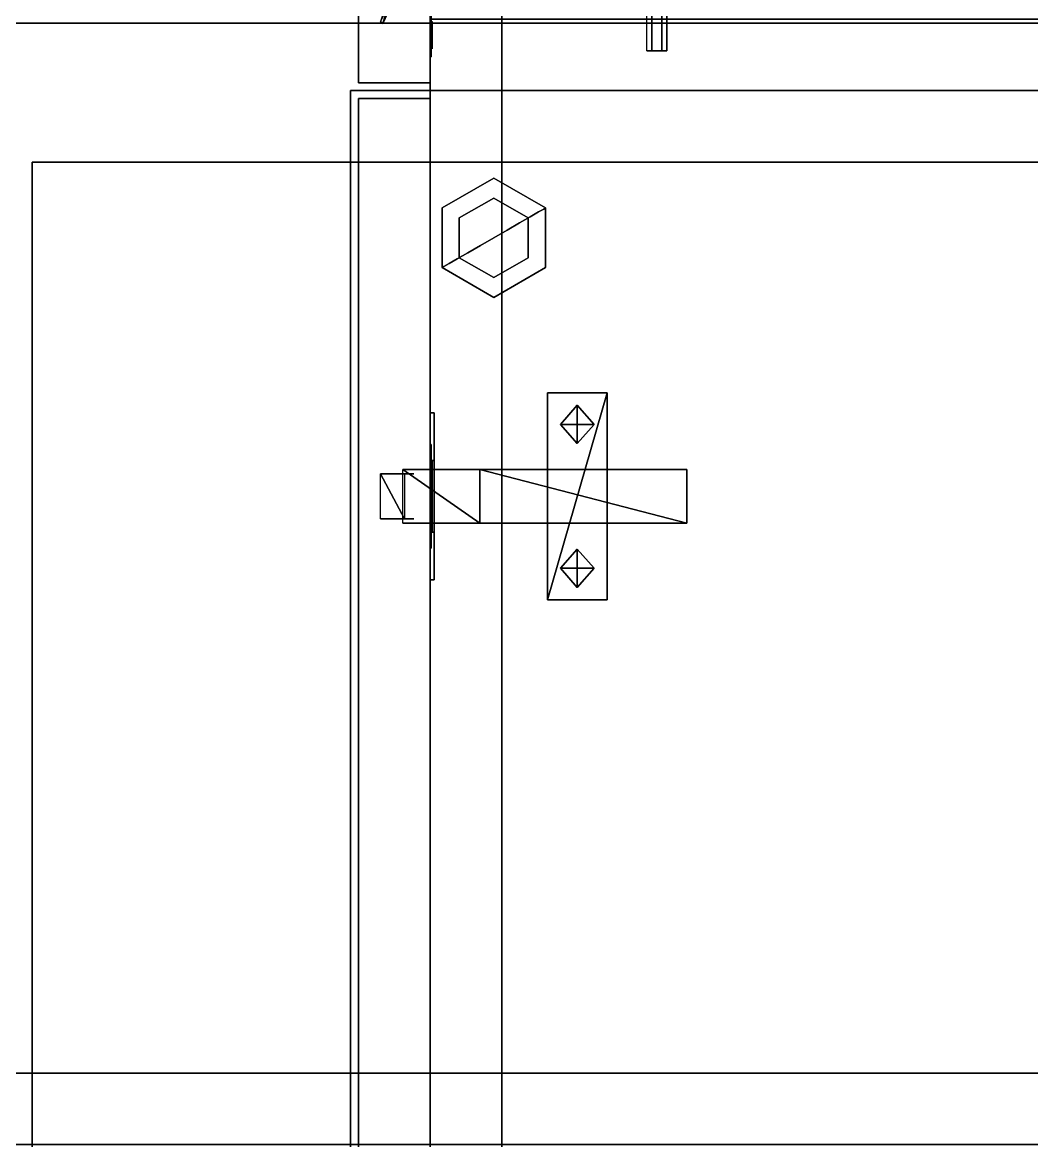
# Model space of a CAD drawing. Extents: x 0 to 4068, y -4475 to 0.
# Drawn here: x 1700.5 to 1954.2, y -2391.5 to -2110.3 of the extents above; entities that cross this region are included whole.
import ezdxf

# ---------------------------------------------------------------- set-up
doc = ezdxf.new("R2010")
doc.units = 0
for name, color, linetype in [('LAYER0', 7, 'CONTINUOUS'), ('LAYER102', 253, 'CONTINUOUS'), ('LAYER103', 28, 'CONTINUOUS'), ('LAYER104', 253, 'CONTINUOUS'), ('LAYER105', 253, 'CONTINUOUS'), ('LAYER106', 253, 'CONTINUOUS'), ('LAYER107', 253, 'CONTINUOUS'), ('LAYER109', 253, 'CONTINUOUS'), ('LAYER12', 7, 'CONTINUOUS'), ('LAYER122', 45, 'CONTINUOUS'), ('LAYER123', 45, 'CONTINUOUS'), ('LAYER124', 45, 'CONTINUOUS'), ('LAYER125', 45, 'CONTINUOUS'), ('LAYER127', 45, 'CONTINUOUS'), ('LAYER128', 253, 'CONTINUOUS'), ('LAYER130', 253, 'CONTINUOUS'), ('LAYER132', 253, 'CONTINUOUS'), ('LAYER133', 253, 'CONTINUOUS'), ('LAYER17', 7, 'CONTINUOUS'), ('LAYER24', 2, 'CONTINUOUS'), ('LAYER31', 45, 'CONTINUOUS'), ('LAYER32', 45, 'CONTINUOUS'), ('LAYER33', 45, 'CONTINUOUS'), ('LAYER34', 45, 'CONTINUOUS'), ('LAYER36', 45, 'CONTINUOUS'), ('LAYER43', 45, 'CONTINUOUS'), ('LAYER44', 45, 'CONTINUOUS'), ('LAYER45', 45, 'CONTINUOUS'), ('LAYER46', 45, 'CONTINUOUS'), ('LAYER48', 45, 'CONTINUOUS'), ('LAYER49', 45, 'CONTINUOUS'), ('LAYER5', 7, 'CONTINUOUS'), ('LAYER50', 45, 'CONTINUOUS'), ('LAYER52', 45, 'CONTINUOUS'), ('LAYER54', 45, 'CONTINUOUS'), ('LAYER55', 254, 'CONTINUOUS')]:
    doc.layers.add(name, color=color, linetype=linetype)

msp = doc.modelspace()

# ---------------------------------------------------------------- linework, layer by layer
at = {"layer": 'LAYER0', "invisible_edges": 1}
for points in [[(4068, 0), (0, -4475), (0, 0), (4068, 0)], [(0, -4475), (4068, 0), (4068, -4475), (0, -4475)]]:
    msp.add_3dface(points, dxfattribs=at)
at = {"layer": 'LAYER102'}
for points in [[(1791.077, -2110.582, 1813.652), (1796.544, -2092.318, 1813.652), (1790.5, -2110.091, 1813.652), (1791.077, -2110.582, 1813.652)], [(1791.077, -2110.582, 2267.652), (1796.544, -2092.318, 2267.652), (1790.5, -2110.091, 2267.652), (1791.077, -2110.582, 2267.652)], [(1791.077, -2110.582, 1802.348), (1790.5, -2110.091, 1802.348), (1798.925, -2093.808, 1802.348), (1791.077, -2110.582, 1802.348)], [(1791.077, -2110.582, 2256.348), (1790.5, -2110.091, 2256.348), (1798.925, -2093.808, 2256.348), (1791.077, -2110.582, 2256.348)], [(1798.925, -2093.808, 1813.652), (1796.544, -2092.318, 1813.652), (1791.077, -2110.582, 1813.652), (1798.925, -2093.808, 1813.652)], [(1798.925, -2093.808, 2267.652), (1796.544, -2092.318, 2267.652), (1791.077, -2110.582, 2267.652), (1798.925, -2093.808, 2267.652)], [(1832.5, -2203.5, 2344.01), (1832.5, -2203.5, 2346), (1847.5, -2203.5, 2346), (1832.5, -2203.5, 2344.01)], [(1832.5, -2203.5, 2344.01), (1847.5, -2203.5, 2346), (1847.5, -2203.5, 2344.01), (1832.5, -2203.5, 2344.01)], [(1832.5, -2255.5, 2346), (1832.5, -2203.5, 2346), (1832.5, -2203.5, 2344.01), (1832.5, -2255.5, 2346)], [(1832.5, -2255.5, 2346), (1832.5, -2203.5, 2344.01), (1832.5, -2255.5, 2344.01), (1832.5, -2255.5, 2346)], [(1832.5, -2255.5, 2344.01), (1832.5, -2203.5, 2344.01), (1847.5, -2203.5, 2344.01), (1832.5, -2255.5, 2344.01)], [(1832.5, -2255.5, 2344.01), (1847.5, -2203.5, 2344.01), (1847.5, -2255.5, 2344.01), (1832.5, -2255.5, 2344.01)], [(1847.5, -2203.5, 2344.01), (1847.5, -2203.5, 2346), (1847.5, -2255.5, 2346), (1847.5, -2203.5, 2344.01)], [(1847.5, -2203.5, 2344.01), (1847.5, -2255.5, 2346), (1847.5, -2255.5, 2344.01), (1847.5, -2203.5, 2344.01)], [(1840, -2206.617, 2344.01), (1840, -2216.209, 2344.01), (1835.757, -2211.413, 2344.01), (1840, -2206.617, 2344.01)], [(1840, -2206.617, 2344.01), (1840, -2206.617, 2343.016), (1835.757, -2211.413, 2344.01), (1840, -2206.617, 2344.01)], [(1835.757, -2211.413, 2344.01), (1840, -2206.617, 2343.016), (1835.757, -2211.413, 2343.016), (1835.757, -2211.413, 2344.01)], [(1840, -2206.617, 2343.016), (1844.243, -2211.413, 2343.016), (1835.757, -2211.413, 2343.016), (1840, -2206.617, 2343.016)], [(1844.243, -2211.413, 2343.016), (1840, -2206.617, 2343.016), (1844.243, -2211.413, 2344.01), (1844.243, -2211.413, 2343.016)], [(1844.243, -2211.413, 2344.01), (1840, -2206.617, 2343.016), (1840, -2206.617, 2344.01), (1844.243, -2211.413, 2344.01)], [(1840, -2206.617, 2344.01), (1844.243, -2211.413, 2344.01), (1840, -2216.209, 2344.01), (1840, -2206.617, 2344.01)], [(1835.757, -2211.413, 2343.016), (1840, -2216.209, 2343.016), (1835.757, -2211.413, 2344.01), (1835.757, -2211.413, 2343.016)], [(1835.757, -2211.413, 2344.01), (1840, -2216.209, 2343.016), (1840, -2216.209, 2344.01), (1835.757, -2211.413, 2344.01)], [(1835.757, -2211.413, 2343.016), (1844.243, -2211.413, 2343.016), (1840, -2216.209, 2343.016), (1835.757, -2211.413, 2343.016)], [(1840, -2216.209, 2343.016), (1844.243, -2211.413, 2343.016), (1840, -2216.209, 2344.01), (1840, -2216.209, 2343.016)], [(1840, -2216.209, 2344.01), (1844.243, -2211.413, 2343.016), (1844.243, -2211.413, 2344.01), (1840, -2216.209, 2344.01)], [(1791.077, -2223.848, 2347.082), (1796.544, -2223.848, 2328.818), (1790.5, -2223.848, 2346.591), (1791.077, -2223.848, 2347.082)], [(1790.5, -2235.152, 2346.591), (1790.5, -2223.848, 2346.591), (1796.544, -2235.152, 2328.818), (1790.5, -2235.152, 2346.591)], [(1796.544, -2235.152, 2328.818), (1790.5, -2223.848, 2346.591), (1796.544, -2223.848, 2328.818), (1796.544, -2235.152, 2328.818)], [(1798.925, -2223.848, 2330.308), (1796.544, -2223.848, 2328.818), (1791.077, -2223.848, 2347.082), (1798.925, -2223.848, 2330.308)], [(1815.5, -2222.717, 2338.042), (1815.5, -2222.717, 2331.079), (1796.135, -2222.717, 2335.058), (1815.5, -2222.717, 2338.042)], [(1796.135, -2222.717, 2335.058), (1815.5, -2222.717, 2331.079), (1796.135, -2222.717, 2328.094), (1796.135, -2222.717, 2335.058)], [(1796.135, -2236.283, 2328.094), (1796.135, -2222.717, 2328.094), (1815.5, -2236.283, 2331.079), (1796.135, -2236.283, 2328.094)], [(1815.5, -2236.283, 2331.079), (1796.135, -2222.717, 2328.094), (1815.5, -2222.717, 2331.079), (1815.5, -2236.283, 2331.079)], [(1867.5, -2222.717, 2346), (1867.5, -2222.717, 2331.079), (1815.5, -2222.717, 2346), (1867.5, -2222.717, 2346)], [(1815.5, -2222.717, 2346), (1867.5, -2222.717, 2331.079), (1815.5, -2222.717, 2331.079), (1815.5, -2222.717, 2346)], [(1815.5, -2236.283, 2331.079), (1815.5, -2222.717, 2331.079), (1867.5, -2236.283, 2331.079), (1815.5, -2236.283, 2331.079)], [(1867.5, -2236.283, 2331.079), (1815.5, -2222.717, 2331.079), (1867.5, -2222.717, 2331.079), (1867.5, -2236.283, 2331.079)], [(1867.5, -2236.283, 2346), (1867.5, -2236.283, 2331.079), (1867.5, -2222.717, 2346), (1867.5, -2236.283, 2346)], [(1867.5, -2222.717, 2346), (1867.5, -2236.283, 2331.079), (1867.5, -2222.717, 2331.079), (1867.5, -2222.717, 2346)], [(1791.077, -2235.152, 2347.082), (1790.5, -2235.152, 2346.591), (1798.925, -2235.152, 2330.308), (1791.077, -2235.152, 2347.082)], [(1798.925, -2235.152, 2330.308), (1790.5, -2235.152, 2346.591), (1796.544, -2235.152, 2328.818), (1798.925, -2235.152, 2330.308)], [(1796.135, -2236.283, 2335.058), (1796.135, -2236.283, 2328.094), (1815.5, -2236.283, 2338.042), (1796.135, -2236.283, 2335.058)], [(1815.5, -2236.283, 2338.042), (1796.135, -2236.283, 2328.094), (1815.5, -2236.283, 2331.079), (1815.5, -2236.283, 2338.042)], [(1815.5, -2236.283, 2346), (1815.5, -2236.283, 2331.079), (1867.5, -2236.283, 2346), (1815.5, -2236.283, 2346)], [(1867.5, -2236.283, 2346), (1815.5, -2236.283, 2331.079), (1867.5, -2236.283, 2331.079), (1867.5, -2236.283, 2346)], [(1840, -2242.791, 2344.01), (1840, -2252.383, 2344.01), (1835.757, -2247.587, 2344.01), (1840, -2242.791, 2344.01)], [(1840, -2242.791, 2344.01), (1840, -2242.791, 2343.016), (1835.757, -2247.587, 2344.01), (1840, -2242.791, 2344.01)], [(1835.757, -2247.587, 2344.01), (1840, -2242.791, 2343.016), (1835.757, -2247.587, 2343.016), (1835.757, -2247.587, 2344.01)], [(1840, -2242.791, 2343.016), (1844.243, -2247.587, 2343.016), (1835.757, -2247.587, 2343.016), (1840, -2242.791, 2343.016)], [(1844.243, -2247.587, 2343.016), (1840, -2242.791, 2343.016), (1844.243, -2247.587, 2344.01), (1844.243, -2247.587, 2343.016)], [(1844.243, -2247.587, 2344.01), (1840, -2242.791, 2343.016), (1840, -2242.791, 2344.01), (1844.243, -2247.587, 2344.01)], [(1840, -2242.791, 2344.01), (1844.243, -2247.587, 2344.01), (1840, -2252.383, 2344.01), (1840, -2242.791, 2344.01)], [(1835.757, -2247.587, 2343.016), (1840, -2252.383, 2343.016), (1835.757, -2247.587, 2344.01), (1835.757, -2247.587, 2343.016)], [(1835.757, -2247.587, 2344.01), (1840, -2252.383, 2343.016), (1840, -2252.383, 2344.01), (1835.757, -2247.587, 2344.01)], [(1835.757, -2247.587, 2343.016), (1844.243, -2247.587, 2343.016), (1840, -2252.383, 2343.016), (1835.757, -2247.587, 2343.016)], [(1840, -2252.383, 2343.016), (1844.243, -2247.587, 2343.016), (1840, -2252.383, 2344.01), (1840, -2252.383, 2343.016)], [(1840, -2252.383, 2344.01), (1844.243, -2247.587, 2343.016), (1844.243, -2247.587, 2344.01), (1840, -2252.383, 2344.01)], [(1847.5, -2255.5, 2344.01), (1847.5, -2255.5, 2346), (1832.5, -2255.5, 2346), (1847.5, -2255.5, 2344.01)], [(1847.5, -2255.5, 2344.01), (1832.5, -2255.5, 2346), (1832.5, -2255.5, 2344.01), (1847.5, -2255.5, 2344.01)]]:
    msp.add_3dface(points, dxfattribs=at)
at = {"layer": 'LAYER103'}
for points, invisible_edges in [([(1803.5, -2117, 1813.5), (1803.5, -2117, 1802.5), (1803.5, -2110, 1802.5), (1803.5, -2110.209, 1813.317)], 4), ([(1803.5, -2117, 2267.5), (1803.5, -2117, 2256.5), (1803.5, -2110, 2256.5), (1803.5, -2110.209, 2267.317)], 4), ([(1803.5, -2224.183, 2345.709), (1803.5, -2235, 2345.5), (1803.5, -2238.5, 2341.5), (1803.5, -2220.5, 2341.5)], 5), ([(1803.5, -2220.5, 2341.5), (1803.5, -2238.5, 2341.5), (1803.5, -2238.5, 2328.5), (1803.5, -2220.5, 2328.5)], 1), ([(1803.5, -2224, 2352.5), (1803.5, -2235, 2352.5), (1803.5, -2235, 2345.5), (1803.5, -2224.183, 2345.709)], 4)]:
    msp.add_3dface(points, dxfattribs=dict(at, invisible_edges=invisible_edges))
at = {"layer": 'LAYER104', "invisible_edges": 1}
for points in [[(1803, -1704, 2362), (1803, -2125.5, 1708), (1803, -1704, 1708), (1803, -1704, 2362)], [(1803, -2125.5, 1708), (1803, -1704, 2362), (1803, -2125.5, 2362), (1803, -2125.5, 1708)], [(1803, -2880.5, 1909), (1803, -2129.5, 2362), (1803, -2880.5, 2362), (1803, -2880.5, 1909)], [(1803, -2129.5, 2362), (1803, -2880.5, 1909), (1803, -2129.5, 1909), (1803, -2129.5, 2362)]]:
    msp.add_3dface(points, dxfattribs=at)
at = {"layer": 'LAYER105', "invisible_edges": 1}
for points in [[(1785, -1704, 1708), (1803, -2125.5, 1708), (1785, -2125.5, 1708), (1785, -1704, 1708)], [(1803, -2125.5, 1708), (1785, -1704, 1708), (1803, -1704, 1708), (1803, -2125.5, 1708)], [(1785, -2880.5, 2362), (1803, -2129.5, 2362), (1785, -2129.5, 2362), (1785, -2880.5, 2362)], [(1803, -2129.5, 2362), (1785, -2880.5, 2362), (1803, -2880.5, 2362), (1803, -2129.5, 2362)]]:
    msp.add_3dface(points, dxfattribs=at)
at = {"layer": 'LAYER106', "invisible_edges": 1}
for points in [[(1785, -2125.5, 2362), (1803, -2125.5, 1708), (1803, -2125.5, 2362), (1785, -2125.5, 2362)], [(1803, -2125.5, 1708), (1785, -2125.5, 2362), (1785, -2125.5, 1708), (1803, -2125.5, 1708)], [(1785, -2129.5, 1909), (1803, -2129.5, 2362), (1803, -2129.5, 1909), (1785, -2129.5, 1909)], [(1803, -2129.5, 2362), (1785, -2129.5, 1909), (1785, -2129.5, 2362), (1803, -2129.5, 2362)]]:
    msp.add_3dface(points, dxfattribs=at)
at = {"layer": 'LAYER107', "invisible_edges": 1}
for points in [[(1803, -1704, 2362), (1785, -2125.5, 2362), (1803, -2125.5, 2362), (1803, -1704, 2362)], [(1785, -2125.5, 2362), (1803, -1704, 2362), (1785, -1704, 2362), (1785, -2125.5, 2362)], [(1803, -2880.5, 1909), (1785, -2129.5, 1909), (1803, -2129.5, 1909), (1803, -2880.5, 1909)], [(1785, -2129.5, 1909), (1803, -2880.5, 1909), (1785, -2880.5, 1909), (1785, -2129.5, 1909)]]:
    msp.add_3dface(points, dxfattribs=at)
at = {"layer": 'LAYER109', "invisible_edges": 1}
for points in [[(1785, -2125.5, 2362), (1785, -1704, 1708), (1785, -2125.5, 1708), (1785, -2125.5, 2362)], [(1785, -1704, 1708), (1785, -2125.5, 2362), (1785, -1704, 2362), (1785, -1704, 1708)], [(1785, -2129.5, 1909), (1785, -2880.5, 2362), (1785, -2129.5, 2362), (1785, -2129.5, 1909)], [(1785, -2880.5, 2362), (1785, -2129.5, 1909), (1785, -2880.5, 1909), (1785, -2880.5, 2362)]]:
    msp.add_3dface(points, dxfattribs=at)
at = {"layer": 'LAYER12'}
for points, invisible_edges in [([(1567, -2886, 873), (1627.02, -2076, 873), (2153, -2886, 873), (1567, -2886, 873)], 3), ([(2153, -2886, 873), (1627.02, -2076, 873), (2068, -2076, 873), (2153, -2886, 873)], 5)]:
    msp.add_3dface(points, dxfattribs=dict(at, invisible_edges=invisible_edges))
at = {"layer": 'LAYER122', "invisible_edges": 1}
for points in [[(2153, -2145.5, 1523), (1703, -2864.5, 1523), (2153, -2864.5, 1523), (2153, -2145.5, 1523)], [(1703, -2864.5, 1523), (2153, -2145.5, 1523), (1703, -2145.5, 1523), (1703, -2864.5, 1523)], [(2153, -2145.499, 1905), (1783, -2145.499, 1505), (2153, -2145.499, 1505), (2153, -2145.499, 1905)], [(1783, -2145.499, 1505), (2153, -2145.499, 1905), (1783, -2145.499, 1905), (1783, -2145.499, 1505)], [(2153, -2864.5, 1887), (1783, -2145.5, 1887), (2153, -2145.5, 1887), (2153, -2864.5, 1887)], [(1783, -2145.5, 1887), (2153, -2864.5, 1887), (1783, -2864.5, 1887), (1783, -2145.5, 1887)]]:
    msp.add_3dface(points, dxfattribs=at)
at = {"layer": 'LAYER123', "invisible_edges": 1}
for points in [[(2153, -2127.499, 1505), (1783, -2145.499, 1505), (1783, -2127.499, 1505), (2153, -2127.499, 1505)], [(1783, -2145.499, 1505), (2153, -2127.499, 1505), (2153, -2145.499, 1505), (1783, -2145.499, 1505)], [(2153, -2145.5, 1905), (1783, -2145.5, 1887), (1783, -2145.5, 1905), (2153, -2145.5, 1905)], [(1783, -2145.5, 1887), (2153, -2145.5, 1905), (2153, -2145.5, 1887), (1783, -2145.5, 1887)]]:
    msp.add_3dface(points, dxfattribs=at)
at = {"layer": 'LAYER124', "invisible_edges": 1}
for points in [[(1783, -2127.499, 1905), (1783, -2145.499, 1505), (1783, -2145.499, 1905), (1783, -2127.499, 1905)], [(1783, -2145.499, 1505), (1783, -2127.499, 1905), (1783, -2127.499, 1505), (1783, -2145.499, 1505)], [(1703, -2145.5, 1505), (1703, -2864.5, 1523), (1703, -2145.5, 1523), (1703, -2145.5, 1505)], [(1703, -2864.5, 1523), (1703, -2145.5, 1505), (1703, -2864.5, 1505), (1703, -2864.5, 1523)], [(1783, -2864.5, 1905), (1783, -2145.5, 1887), (1783, -2864.5, 1887), (1783, -2864.5, 1905)], [(1783, -2145.5, 1887), (1783, -2864.5, 1905), (1783, -2145.5, 1905), (1783, -2145.5, 1887)]]:
    msp.add_3dface(points, dxfattribs=at)
at = {"layer": 'LAYER125', "invisible_edges": 1}
for points in [[(2153, -2145.499, 1905), (1783, -2127.499, 1905), (1783, -2145.499, 1905), (2153, -2145.499, 1905)], [(1783, -2127.499, 1905), (2153, -2145.499, 1905), (2153, -2127.499, 1905), (1783, -2127.499, 1905)], [(2153, -2145.5, 1523), (1703, -2145.5, 1505), (1703, -2145.5, 1523), (2153, -2145.5, 1523)], [(1703, -2145.5, 1505), (2153, -2145.5, 1523), (2153, -2145.5, 1505), (1703, -2145.5, 1505)]]:
    msp.add_3dface(points, dxfattribs=at)
at = {"layer": 'LAYER127', "invisible_edges": 1}
for points in [[(1783, -2127.499, 1905), (2153, -2127.499, 1505), (1783, -2127.499, 1505), (1783, -2127.499, 1905)], [(2153, -2127.499, 1505), (1783, -2127.499, 1905), (2153, -2127.499, 1905), (2153, -2127.499, 1505)], [(1703, -2145.5, 1505), (2153, -2864.5, 1505), (1703, -2864.5, 1505), (1703, -2145.5, 1505)], [(2153, -2864.5, 1505), (1703, -2145.5, 1505), (2153, -2145.5, 1505), (2153, -2864.5, 1505)], [(1783, -2864.5, 1905), (2153, -2145.5, 1905), (1783, -2145.5, 1905), (1783, -2864.5, 1905)], [(2153, -2145.5, 1905), (1783, -2864.5, 1905), (2153, -2864.5, 1905), (2153, -2145.5, 1905)]]:
    msp.add_3dface(points, dxfattribs=at)
at = {"layer": 'LAYER128', "invisible_edges": 1}
for points in [[(1821, -2882.5, 2425), (1821, -527.5, 2365), (1821, -527.5, 2425), (1821, -2882.5, 2425)], [(1821, -527.5, 2365), (1821, -2882.5, 2425), (1821, -2882.5, 2365), (1821, -527.5, 2365)]]:
    msp.add_3dface(points, dxfattribs=at)
at = {"layer": 'LAYER130', "invisible_edges": 1}
for points in [[(1803, -2882.5, 2365), (1821, -527.5, 2365), (1821, -2882.5, 2365), (1803, -2882.5, 2365)], [(1821, -527.5, 2365), (1803, -2882.5, 2365), (1803, -527.5, 2365), (1821, -527.5, 2365)]]:
    msp.add_3dface(points, dxfattribs=at)
at = {"layer": 'LAYER132', "invisible_edges": 1}
for points in [[(1803, -527.5, 2425), (1821, -2882.5, 2425), (1821, -527.5, 2425), (1803, -527.5, 2425)], [(1821, -2882.5, 2425), (1803, -527.5, 2425), (1803, -2882.5, 2425), (1821, -2882.5, 2425)]]:
    msp.add_3dface(points, dxfattribs=at)
at = {"layer": 'LAYER133', "invisible_edges": 1}
for points in [[(1803, -2882.5, 2365), (1803, -527.5, 2425), (1803, -527.5, 2365), (1803, -2882.5, 2365)], [(1803, -527.5, 2425), (1803, -2882.5, 2365), (1803, -2882.5, 2425), (1803, -527.5, 2425)]]:
    msp.add_3dface(points, dxfattribs=at)
at = {"layer": 'LAYER17'}
for points, invisible_edges in [([(1627.02, -2076, 927), (1567, -2886, 927), (2153, -2886, 927), (1627.02, -2076, 927)], 5), ([(1627.02, -2076, 927), (2153, -2886, 927), (2068, -2076, 927), (1627.02, -2076, 927)], 3)]:
    msp.add_3dface(points, dxfattribs=dict(at, invisible_edges=invisible_edges))
at = {"layer": 'LAYER24'}
for points, invisible_edges in [([(1803.25, -2106, 1795), (1803.25, -2110.975, 1795.99), (1803.25, -2110, 1802.5), (1803.25, -2106, 1799)], 2), ([(1803.25, -2110.975, 1820.01), (1803.25, -2106, 1821), (1803.25, -2106, 1817), (1803.25, -2110, 1813.5)], 8), ([(1803.25, -2106, 2249), (1803.25, -2110.975, 2249.99), (1803.25, -2110, 2256.5), (1803.25, -2106, 2253)], 2), ([(1803.25, -2110.975, 2274.01), (1803.25, -2106, 2275), (1803.25, -2106, 2271), (1803.25, -2110, 2267.5)], 8), ([(1803.25, -2110.975, 1795.99), (1803.25, -2115.192, 1798.808), (1803.25, -2113.5, 1802.5), (1803.25, -2110, 1802.5)], 10), ([(1803.25, -2115.192, 1817.192), (1803.25, -2110.975, 1820.01), (1803.25, -2110, 1813.5), (1803.25, -2113.5, 1813.5)], 10), ([(1803.25, -2110.975, 2249.99), (1803.25, -2115.192, 2252.808), (1803.25, -2113.5, 2256.5), (1803.25, -2110, 2256.5)], 10), ([(1803.25, -2115.192, 2271.192), (1803.25, -2110.975, 2274.01), (1803.25, -2110, 2267.5), (1803.25, -2113.5, 2267.5)], 10), ([(1803.25, -2115.192, 1798.808), (1803.25, -2118.01, 1803.025), (1803.25, -2117, 1802.5), (1803.25, -2113.5, 1802.5)], 10), ([(1803.25, -2118.01, 1812.975), (1803.25, -2115.192, 1817.192), (1803.25, -2113.5, 1813.5), (1803.25, -2117, 1813.5)], 10), ([(1803.25, -2115.192, 2252.808), (1803.25, -2118.01, 2257.025), (1803.25, -2117, 2256.5), (1803.25, -2113.5, 2256.5)], 10), ([(1803.25, -2118.01, 2266.975), (1803.25, -2115.192, 2271.192), (1803.25, -2113.5, 2267.5), (1803.25, -2117, 2267.5)], 10), ([(1803.25, -2118.01, 1803.025), (1803.25, -2119, 1808), (1803.25, -2117, 1808), (1803.25, -2117, 1802.5)], 10), ([(1803.25, -2119, 1808), (1803.25, -2118.01, 1812.975), (1803.25, -2117, 1813.5), (1803.25, -2117, 1808)], 10), ([(1803.25, -2118.01, 2257.025), (1803.25, -2119, 2262), (1803.25, -2117, 2262), (1803.25, -2117, 2256.5)], 10), ([(1803.25, -2119, 2262), (1803.25, -2118.01, 2266.975), (1803.25, -2117, 2267.5), (1803.25, -2117, 2262)], 10), ([(1819, -2149.5, 2294.166), (1819, -2179.5, 2294.166), (1806.01, -2172, 2294.166), (1806.01, -2157, 2294.166)], 1), ([(1819, -2179.5, 2134.83), (1819, -2149.5, 2134.83), (1806.01, -2157, 2134.83), (1806.01, -2172, 2134.83)], 1), ([(1819, -2149.5, 2294.166), (1806.01, -2157, 2294.166), (1806.01, -2157, 2319.062), (1819, -2149.5, 2319.062)], 8), ([(1806.452, -2157.256, 2322.928), (1806.01, -2157, 2319.062), (1819, -2149.5, 2319.062), (1819, -2150.011, 2322.928)], 13), ([(1819, -2149.5, 2294.166), (1819, -2179.5, 2294.166), (1806.01, -2172, 2294.166), (1806.01, -2157, 2294.166)], 1), ([(1819, -2150.011, 2106.067), (1819, -2149.5, 2109.934), (1806.01, -2157, 2109.934), (1806.452, -2157.256, 2106.067)], 13), ([(1807.75, -2158.005, 2326.531), (1806.452, -2157.256, 2322.928), (1819, -2150.011, 2322.928), (1819, -2151.51, 2326.531)], 15), ([(1819, -2151.51, 2102.465), (1819, -2150.011, 2106.067), (1806.452, -2157.256, 2106.067), (1807.75, -2158.005, 2102.465)], 15), ([(1831.99, -2157, 2294.166), (1819, -2149.5, 2294.166), (1819, -2179.5, 2294.166), (1831.99, -2172, 2294.166)], 2), ([(1831.99, -2157, 2294.166), (1819, -2149.5, 2294.166), (1819, -2149.5, 2319.062), (1831.99, -2157, 2319.062)], 2), ([(1819, -2150.011, 2322.928), (1819, -2149.5, 2319.062), (1831.99, -2157, 2319.062), (1831.548, -2157.256, 2322.928)], 9), ([(1831.548, -2157.256, 2106.067), (1831.99, -2157, 2109.934), (1819, -2149.5, 2109.934), (1819, -2150.011, 2106.067)], 12), ([(1819, -2151.51, 2326.531), (1819, -2150.011, 2322.928), (1831.548, -2157.256, 2322.928), (1830.25, -2158.005, 2326.531)], 11), ([(1830.25, -2158.005, 2102.465), (1831.548, -2157.256, 2106.067), (1819, -2150.011, 2106.067), (1819, -2151.51, 2102.465)], 14), ([(1809.814, -2159.197, 2329.625), (1807.75, -2158.005, 2326.531), (1819, -2151.51, 2326.531), (1819, -2153.893, 2329.625)], 15), ([(1819, -2153.893, 2099.371), (1819, -2151.51, 2102.465), (1807.75, -2158.005, 2102.465), (1809.814, -2159.197, 2099.371)], 15), ([(1819, -2153.893, 2329.625), (1819, -2151.51, 2326.531), (1830.25, -2158.005, 2326.531), (1828.186, -2159.197, 2329.625)], 11), ([(1828.186, -2159.197, 2099.371), (1830.25, -2158.005, 2102.465), (1819, -2151.51, 2102.465), (1819, -2153.893, 2099.371)], 14), ([(1812.505, -2160.75, 2331.999), (1809.814, -2159.197, 2329.625), (1819, -2153.893, 2329.625), (1819, -2157, 2331.999)], 15), ([(1819, -2157, 2096.997), (1819, -2153.893, 2099.371), (1809.814, -2159.197, 2099.371), (1812.505, -2160.75, 2096.997)], 15), ([(1819, -2154.5, 2134.83), (1819, -2174.5, 2134.83), (1810.34, -2169.5, 2134.83), (1810.34, -2159.5, 2134.83)], 1), ([(1819, -2154.5, 2294.166), (1810.34, -2159.5, 2294.166), (1810.34, -2159.5, 2134.83), (1819, -2154.5, 2134.83)], 2), ([(1819, -2157, 2331.999), (1819, -2153.893, 2329.625), (1828.186, -2159.197, 2329.625), (1825.495, -2160.75, 2331.999)], 11), ([(1825.495, -2160.75, 2096.997), (1828.186, -2159.197, 2099.371), (1819, -2153.893, 2099.371), (1819, -2157, 2096.997)], 14), ([(1827.66, -2159.5, 2134.83), (1819, -2154.5, 2134.83), (1819, -2174.5, 2134.83), (1827.66, -2169.5, 2134.83)], 2), ([(1827.66, -2159.5, 2294.166), (1819, -2154.5, 2294.166), (1819, -2154.5, 2134.83), (1827.66, -2159.5, 2134.83)], 8), ([(1806.452, -2157.256, 2106.067), (1806.01, -2157, 2109.934), (1806.01, -2172, 2109.934), (1806.452, -2171.744, 2106.067)], 9), ([(1806.452, -2171.744, 2322.928), (1806.01, -2172, 2319.062), (1806.01, -2157, 2319.062), (1806.452, -2157.256, 2322.928)], 12), ([(1807.75, -2158.005, 2102.465), (1806.452, -2157.256, 2106.067), (1806.452, -2171.744, 2106.067), (1807.75, -2170.995, 2102.465)], 11), ([(1807.75, -2170.995, 2326.531), (1806.452, -2171.744, 2322.928), (1806.452, -2157.256, 2322.928), (1807.75, -2158.005, 2326.531)], 14), ([(1809.814, -2159.197, 2099.371), (1807.75, -2158.005, 2102.465), (1807.75, -2170.995, 2102.465), (1809.814, -2169.803, 2099.371)], 11), ([(1809.814, -2169.803, 2329.625), (1807.75, -2170.995, 2326.531), (1807.75, -2158.005, 2326.531), (1809.814, -2159.197, 2329.625)], 14), ([(1812.505, -2168.25, 2331.999), (1809.814, -2169.803, 2329.625), (1809.814, -2159.197, 2329.625), (1812.505, -2160.75, 2331.999)], 14), ([(1812.505, -2160.75, 2096.997), (1809.814, -2159.197, 2099.371), (1809.814, -2169.803, 2099.371), (1812.505, -2168.25, 2096.997)], 11), ([(1815.638, -2162.559, 2333.491), (1812.505, -2160.75, 2331.999), (1819, -2157, 2331.999), (1819, -2160.618, 2333.491)], 15), ([(1819, -2160.618, 2095.505), (1819, -2157, 2096.997), (1812.505, -2160.75, 2096.997), (1815.638, -2162.559, 2095.505)], 15), ([(1819, -2160.618, 2333.491), (1819, -2157, 2331.999), (1825.495, -2160.75, 2331.999), (1822.362, -2162.559, 2333.491)], 11), ([(1822.362, -2162.559, 2095.505), (1825.495, -2160.75, 2096.997), (1819, -2157, 2096.997), (1819, -2160.618, 2095.505)], 14), ([(1825.495, -2160.75, 2331.999), (1828.186, -2159.197, 2329.625), (1828.186, -2169.803, 2329.625), (1825.495, -2168.25, 2331.999)], 14), ([(1825.495, -2168.25, 2096.997), (1828.186, -2169.803, 2099.371), (1828.186, -2159.197, 2099.371), (1825.495, -2160.75, 2096.997)], 11), ([(1828.186, -2159.197, 2329.625), (1830.25, -2158.005, 2326.531), (1830.25, -2170.995, 2326.531), (1828.186, -2169.803, 2329.625)], 14), ([(1828.186, -2169.803, 2099.371), (1830.25, -2170.995, 2102.465), (1830.25, -2158.005, 2102.465), (1828.186, -2159.197, 2099.371)], 11), ([(1830.25, -2158.005, 2326.531), (1831.548, -2157.256, 2322.928), (1831.548, -2171.744, 2322.928), (1830.25, -2170.995, 2326.531)], 14), ([(1830.25, -2170.995, 2102.465), (1831.548, -2171.744, 2106.067), (1831.548, -2157.256, 2106.067), (1830.25, -2158.005, 2102.465)], 11), ([(1831.548, -2157.256, 2322.928), (1831.99, -2157, 2319.062), (1831.99, -2172, 2319.062), (1831.548, -2171.744, 2322.928)], 12), ([(1831.548, -2171.744, 2106.067), (1831.99, -2172, 2109.934), (1831.99, -2157, 2109.934), (1831.548, -2157.256, 2106.067)], 9), ([(1810.34, -2159.5, 2294.166), (1810.34, -2169.5, 2294.166), (1810.34, -2169.5, 2134.83), (1810.34, -2159.5, 2134.83)], 10), ([(1815.638, -2166.441, 2333.491), (1812.505, -2168.25, 2331.999), (1812.505, -2160.75, 2331.999), (1815.638, -2162.559, 2333.491)], 14), ([(1815.638, -2162.559, 2095.505), (1812.505, -2160.75, 2096.997), (1812.505, -2168.25, 2096.997), (1815.638, -2166.441, 2095.505)], 11), ([(1819, -2164.5, 2335.134), (1815.638, -2162.559, 2333.491), (1819, -2160.618, 2333.491), (1819, -2164.5, 2335.134)], 7), ([(1819, -2164.5, 2094.996), (1819, -2160.618, 2095.505), (1815.638, -2162.559, 2095.505), (1819, -2164.5, 2094.996)], 7), ([(1819, -2164.5, 2335.134), (1819, -2160.618, 2333.491), (1822.362, -2162.559, 2333.491), (1819, -2164.5, 2335.134)], 3), ([(1819, -2164.5, 2094.996), (1822.362, -2162.559, 2095.505), (1819, -2160.618, 2095.505), (1819, -2164.5, 2094.996)], 6), ([(1822.362, -2162.559, 2333.491), (1825.495, -2160.75, 2331.999), (1825.495, -2168.25, 2331.999), (1822.362, -2166.441, 2333.491)], 14), ([(1822.362, -2166.441, 2095.505), (1825.495, -2168.25, 2096.997), (1825.495, -2160.75, 2096.997), (1822.362, -2162.559, 2095.505)], 11), ([(1827.66, -2169.5, 2294.166), (1827.66, -2159.5, 2294.166), (1827.66, -2159.5, 2134.83), (1827.66, -2169.5, 2134.83)], 2), ([(1819, -2164.5, 2335.134), (1815.638, -2166.441, 2333.491), (1815.638, -2162.559, 2333.491), (1819, -2164.5, 2335.134)], 6), ([(1819, -2164.5, 2094.996), (1815.638, -2162.559, 2095.505), (1815.638, -2166.441, 2095.505), (1819, -2164.5, 2094.996)], 3), ([(1819, -2164.5, 2335.134), (1819, -2168.382, 2333.491), (1815.638, -2166.441, 2333.491), (1819, -2164.5, 2335.134)], 3), ([(1819, -2164.5, 2094.996), (1815.638, -2166.441, 2095.505), (1819, -2168.382, 2095.505), (1819, -2164.5, 2094.996)], 6), ([(1819, -2164.5, 2335.134), (1822.362, -2162.559, 2333.491), (1822.362, -2166.441, 2333.491), (1819, -2164.5, 2335.134)], 6), ([(1819, -2164.5, 2094.996), (1822.362, -2166.441, 2095.505), (1822.362, -2162.559, 2095.505), (1819, -2164.5, 2094.996)], 3), ([(1819, -2164.5, 2335.134), (1822.362, -2166.441, 2333.491), (1819, -2168.382, 2333.491), (1819, -2164.5, 2335.134)], 7), ([(1819, -2164.5, 2094.996), (1819, -2168.382, 2095.505), (1822.362, -2166.441, 2095.505), (1819, -2164.5, 2094.996)], 7), ([(1819, -2168.382, 2333.491), (1819, -2172, 2331.999), (1812.505, -2168.25, 2331.999), (1815.638, -2166.441, 2333.491)], 11), ([(1815.638, -2166.441, 2095.505), (1812.505, -2168.25, 2096.997), (1819, -2172, 2096.997), (1819, -2168.382, 2095.505)], 14), ([(1822.362, -2166.441, 2333.491), (1825.495, -2168.25, 2331.999), (1819, -2172, 2331.999), (1819, -2168.382, 2333.491)], 15), ([(1819, -2168.382, 2095.505), (1819, -2172, 2096.997), (1825.495, -2168.25, 2096.997), (1822.362, -2166.441, 2095.505)], 15), ([(1809.814, -2169.803, 2099.371), (1807.75, -2170.995, 2102.465), (1819, -2177.49, 2102.465), (1819, -2175.107, 2099.371)], 14), ([(1819, -2175.107, 2329.625), (1819, -2177.49, 2326.531), (1807.75, -2170.995, 2326.531), (1809.814, -2169.803, 2329.625)], 11), ([(1812.505, -2168.25, 2096.997), (1809.814, -2169.803, 2099.371), (1819, -2175.107, 2099.371), (1819, -2172, 2096.997)], 14), ([(1819, -2172, 2331.999), (1819, -2175.107, 2329.625), (1809.814, -2169.803, 2329.625), (1812.505, -2168.25, 2331.999)], 11), ([(1810.34, -2169.5, 2294.166), (1819, -2174.5, 2294.166), (1819, -2174.5, 2134.83), (1810.34, -2169.5, 2134.83)], 8), ([(1825.495, -2168.25, 2331.999), (1828.186, -2169.803, 2329.625), (1819, -2175.107, 2329.625), (1819, -2172, 2331.999)], 15), ([(1819, -2172, 2096.997), (1819, -2175.107, 2099.371), (1828.186, -2169.803, 2099.371), (1825.495, -2168.25, 2096.997)], 15), ([(1828.186, -2169.803, 2329.625), (1830.25, -2170.995, 2326.531), (1819, -2177.49, 2326.531), (1819, -2175.107, 2329.625)], 15), ([(1819, -2175.107, 2099.371), (1819, -2177.49, 2102.465), (1830.25, -2170.995, 2102.465), (1828.186, -2169.803, 2099.371)], 15), ([(1806.452, -2171.744, 2106.067), (1806.01, -2172, 2109.934), (1819, -2179.5, 2109.934), (1819, -2178.989, 2106.067)], 12), ([(1819, -2178.989, 2322.928), (1819, -2179.5, 2319.062), (1806.01, -2172, 2319.062), (1806.452, -2171.744, 2322.928)], 9), ([(1807.75, -2170.995, 2102.465), (1806.452, -2171.744, 2106.067), (1819, -2178.989, 2106.067), (1819, -2177.49, 2102.465)], 14), ([(1819, -2177.49, 2326.531), (1819, -2178.989, 2322.928), (1806.452, -2171.744, 2322.928), (1807.75, -2170.995, 2326.531)], 11), ([(1819, -2177.49, 2102.465), (1819, -2178.989, 2106.067), (1831.548, -2171.744, 2106.067), (1830.25, -2170.995, 2102.465)], 15), ([(1830.25, -2170.995, 2326.531), (1831.548, -2171.744, 2322.928), (1819, -2178.989, 2322.928), (1819, -2177.49, 2326.531)], 15), ([(1819, -2178.989, 2106.067), (1819, -2179.5, 2109.934), (1831.99, -2172, 2109.934), (1831.548, -2171.744, 2106.067)], 13), ([(1831.548, -2171.744, 2322.928), (1831.99, -2172, 2319.062), (1819, -2179.5, 2319.062), (1819, -2178.989, 2322.928)], 13), ([(1804, -2208.5, 2323.5), (1804, -2250.5, 2323.5), (1804, -2238.5, 2328.5), (1804, -2220.5, 2328.5)], 10), ([(1804, -2208.5, 2323.5), (1804, -2220.5, 2328.5), (1804, -2220.5, 2341.5), (1804, -2208.5, 2341.5)], 1), ([(1803.25, -2217.49, 2346.475), (1803.25, -2216.5, 2341.5), (1803.25, -2220.5, 2341.5), (1803.25, -2224, 2345.5)], 8), ([(1803.25, -2220.308, 2350.692), (1803.25, -2217.49, 2346.475), (1803.25, -2224, 2345.5), (1803.25, -2224, 2349)], 10), ([(1803.25, -2224.525, 2353.51), (1803.25, -2220.308, 2350.692), (1803.25, -2224, 2349), (1803.25, -2224, 2352.5)], 10), ([(1803.25, -2229.5, 2354.5), (1803.25, -2224.525, 2353.51), (1803.25, -2224, 2352.5), (1803.25, -2229.5, 2352.5)], 10), ([(1803.25, -2234.475, 2353.51), (1803.25, -2229.5, 2354.5), (1803.25, -2229.5, 2352.5), (1803.25, -2235, 2352.5)], 10), ([(1803.25, -2238.692, 2350.692), (1803.25, -2234.475, 2353.51), (1803.25, -2235, 2352.5), (1803.25, -2235, 2349)], 10), ([(1803.25, -2242.5, 2341.5), (1803.25, -2241.51, 2346.475), (1803.25, -2235, 2345.5), (1803.25, -2238.5, 2341.5)], 2), ([(1803.25, -2241.51, 2346.475), (1803.25, -2238.692, 2350.692), (1803.25, -2235, 2349), (1803.25, -2235, 2345.5)], 10), ([(1804, -2250.5, 2323.5), (1804, -2238.5, 2328.5), (1804, -2238.5, 2341.5), (1804, -2250.5, 2341.5)], 1)]:
    msp.add_3dface(points, dxfattribs=dict(at, invisible_edges=invisible_edges))
for points in [[(1806.01, -2157, 2134.83), (1819, -2149.5, 2134.83), (1819, -2149.5, 2109.934), (1806.01, -2157, 2109.934)], [(1819, -2149.5, 2134.83), (1831.99, -2157, 2134.83), (1831.99, -2157, 2109.934), (1819, -2149.5, 2109.934)], [(1806.01, -2172, 2134.83), (1806.01, -2157, 2134.83), (1806.01, -2157, 2109.934), (1806.01, -2172, 2109.934)], [(1806.01, -2157, 2294.166), (1806.01, -2172, 2294.166), (1806.01, -2172, 2319.062), (1806.01, -2157, 2319.062)], [(1831.99, -2157, 2134.83), (1831.99, -2172, 2134.83), (1831.99, -2172, 2109.934), (1831.99, -2157, 2109.934)], [(1831.99, -2172, 2294.166), (1831.99, -2157, 2294.166), (1831.99, -2157, 2319.062), (1831.99, -2172, 2319.062)], [(1819, -2174.5, 2294.166), (1827.66, -2169.5, 2294.166), (1827.66, -2169.5, 2134.83), (1819, -2174.5, 2134.83)], [(1819, -2179.5, 2134.83), (1806.01, -2172, 2134.83), (1806.01, -2172, 2109.934), (1819, -2179.5, 2109.934)], [(1806.01, -2172, 2294.166), (1819, -2179.5, 2294.166), (1819, -2179.5, 2319.062), (1806.01, -2172, 2319.062)], [(1831.99, -2172, 2134.83), (1819, -2179.5, 2134.83), (1819, -2179.5, 2109.934), (1831.99, -2172, 2109.934)], [(1819, -2179.5, 2294.166), (1831.99, -2172, 2294.166), (1831.99, -2172, 2319.062), (1819, -2179.5, 2319.062)], [(1803, -2220.5, 2341.5), (1803, -2208.5, 2341.5), (1803, -2220.5, 2341.5)], [(1804, -2208.5, 2323.5), (1803, -2208.5, 2323.5), (1804, -2208.5, 2323.5)], [(1803, -2250.5, 2323.5), (1803, -2208.5, 2323.5), (1804, -2208.5, 2323.5), (1804, -2250.5, 2323.5)], [(1804, -2220.5, 2341.5), (1803, -2220.5, 2341.5), (1803, -2208.5, 2341.5), (1804, -2208.5, 2341.5)], [(1804, -2208.5, 2341.5), (1803, -2208.5, 2341.5), (1803, -2208.5, 2323.5), (1804, -2208.5, 2323.5)], [(1803, -2250.5, 2323.5), (1803, -2250.5, 2341.5), (1803, -2208.5, 2341.5), (1803, -2208.5, 2323.5)], [(1804, -2208.5, 2323.5), (1804, -2208.5, 2341.5), (1804, -2208.5, 2341.5), (1804, -2208.5, 2323.5)], [(1803, -2238.5, 2328.5), (1803, -2220.5, 2328.5), (1803, -2238.5, 2328.5)], [(1804, -2238.5, 2328.5), (1803, -2238.5, 2328.5), (1803, -2220.5, 2328.5), (1804, -2220.5, 2328.5)], [(1804, -2220.5, 2328.5), (1803, -2220.5, 2328.5), (1803, -2220.5, 2341.5), (1804, -2220.5, 2341.5)], [(1803, -2238.5, 2341.5), (1803, -2250.5, 2341.5), (1803, -2238.5, 2341.5)], [(1804, -2238.5, 2328.5), (1803, -2238.5, 2328.5), (1803, -2238.5, 2341.5), (1804, -2238.5, 2341.5)], [(1804, -2238.5, 2341.5), (1803, -2238.5, 2341.5), (1803, -2250.5, 2341.5), (1804, -2250.5, 2341.5)], [(1804, -2250.5, 2341.5), (1803, -2250.5, 2341.5), (1803, -2250.5, 2323.5), (1804, -2250.5, 2323.5)], [(1804, -2250.5, 2323.5), (1804, -2250.5, 2341.5), (1804, -2250.5, 2341.5), (1804, -2250.5, 2323.5)]]:
    msp.add_3dface(points, dxfattribs=at)
at = {"layer": 'LAYER31', "invisible_edges": 1}
for points in [[(2153, -2374.5, 154), (1617, -2110.5, 154), (2153, -2110.5, 154), (2153, -2374.5, 154)], [(1617, -2110.5, 154), (2153, -2374.5, 154), (1617, -2374.5, 154), (1617, -2110.5, 154)], [(2153, -2145.5, 2364), (1803, -2864.5, 2364), (2153, -2864.5, 2364), (2153, -2145.5, 2364)], [(1803, -2864.5, 2364), (2153, -2145.5, 2364), (1803, -2145.5, 2364), (1803, -2864.5, 2364)], [(2153, -2864.5, 1906), (1803, -2145.5, 1906), (2153, -2145.5, 1906), (2153, -2864.5, 1906)], [(1803, -2145.5, 1906), (2153, -2864.5, 1906), (1803, -2864.5, 1906), (1803, -2145.5, 1906)]]:
    msp.add_3dface(points, dxfattribs=at)
at = {"layer": 'LAYER32', "invisible_edges": 1}
for points in [[(2153, -2110.5, 172), (1617, -2110.5, 154), (1617, -2110.5, 172), (2153, -2110.5, 172)], [(1617, -2110.5, 154), (2153, -2110.5, 172), (2153, -2110.5, 154), (1617, -2110.5, 154)], [(2153, -2145.5, 2364), (1803, -2145.5, 2346), (1803, -2145.5, 2364), (2153, -2145.5, 2364)], [(1803, -2145.5, 2346), (2153, -2145.5, 2364), (2153, -2145.5, 2346), (1803, -2145.5, 2346)], [(2153, -2145.5, 1924), (1803, -2145.5, 1906), (1803, -2145.5, 1924), (2153, -2145.5, 1924)], [(1803, -2145.5, 1906), (2153, -2145.5, 1924), (2153, -2145.5, 1906), (1803, -2145.5, 1906)]]:
    msp.add_3dface(points, dxfattribs=at)
at = {"layer": 'LAYER33', "invisible_edges": 1}
for points in [[(1803, -2145.5, 2346), (1803, -2864.5, 2364), (1803, -2145.5, 2364), (1803, -2145.5, 2346)], [(1803, -2864.5, 2364), (1803, -2145.5, 2346), (1803, -2864.5, 2346), (1803, -2864.5, 2364)], [(1803, -2864.5, 1924), (1803, -2145.5, 1906), (1803, -2864.5, 1906), (1803, -2864.5, 1924)], [(1803, -2145.5, 1906), (1803, -2864.5, 1924), (1803, -2145.5, 1924), (1803, -2145.5, 1906)]]:
    msp.add_3dface(points, dxfattribs=at)
at = {"layer": 'LAYER34', "invisible_edges": 1}
for points in [[(2153, -2374.5, 154), (1617, -2374.5, 172), (1617, -2374.5, 154), (2153, -2374.5, 154)], [(1617, -2374.5, 172), (2153, -2374.5, 154), (2153, -2374.5, 172), (1617, -2374.5, 172)]]:
    msp.add_3dface(points, dxfattribs=at)
at = {"layer": 'LAYER36', "invisible_edges": 1}
for points in [[(1617, -2374.5, 172), (2153, -2110.5, 172), (1617, -2110.5, 172), (1617, -2374.5, 172)], [(2153, -2110.5, 172), (1617, -2374.5, 172), (2153, -2374.5, 172), (2153, -2110.5, 172)], [(1803, -2145.5, 2346), (2153, -2864.5, 2346), (1803, -2864.5, 2346), (1803, -2145.5, 2346)], [(2153, -2864.5, 2346), (1803, -2145.5, 2346), (2153, -2145.5, 2346), (2153, -2864.5, 2346)], [(1803, -2864.5, 1924), (2153, -2145.5, 1924), (1803, -2145.5, 1924), (1803, -2864.5, 1924)], [(2153, -2145.5, 1924), (1803, -2864.5, 1924), (2153, -2864.5, 1924), (2153, -2145.5, 1924)]]:
    msp.add_3dface(points, dxfattribs=at)
at = {"layer": 'LAYER43', "invisible_edges": 1}
for points in [[(2153, -2110.5, 873), (1617, -2110.5, 153), (2153, -2110.5, 153), (2153, -2110.5, 873)], [(1617, -2110.5, 153), (2153, -2110.5, 873), (1617, -2110.5, 873), (1617, -2110.5, 153)], [(2153, -2145.5, 2365), (1803, -2145.5, 1905), (2153, -2145.5, 1905), (2153, -2145.5, 2365)], [(1803, -2145.5, 1905), (2153, -2145.5, 2365), (1803, -2145.5, 2365), (1803, -2145.5, 1905)], [(2153, -2374.5, 153), (1617, -2374.5, 873), (2153, -2374.5, 873), (2153, -2374.5, 153)], [(1617, -2374.5, 873), (2153, -2374.5, 153), (1617, -2374.5, 153), (1617, -2374.5, 873)]]:
    msp.add_3dface(points, dxfattribs=at)
at = {"layer": 'LAYER44', "invisible_edges": 1}
for points in [[(2153, -2092.5, 153), (1617, -2110.5, 153), (1617, -2092.5, 153), (2153, -2092.5, 153)], [(1617, -2110.5, 153), (2153, -2092.5, 153), (2153, -2110.5, 153), (1617, -2110.5, 153)], [(2153, -2109.5, 1705), (1803, -2127.5, 1705), (1803, -2109.5, 1705), (2153, -2109.5, 1705)], [(1803, -2127.5, 1705), (2153, -2109.5, 1705), (2153, -2127.5, 1705), (1803, -2127.5, 1705)], [(2153, -2127.5, 1905), (1803, -2145.5, 1905), (1803, -2127.5, 1905), (2153, -2127.5, 1905)], [(1803, -2145.5, 1905), (2153, -2127.5, 1905), (2153, -2145.5, 1905), (1803, -2145.5, 1905)], [(2153, -2374.5, 153), (1617, -2392.5, 153), (1617, -2374.5, 153), (2153, -2374.5, 153)], [(1617, -2392.5, 153), (2153, -2374.5, 153), (2153, -2392.5, 153), (1617, -2392.5, 153)]]:
    msp.add_3dface(points, dxfattribs=at)
at = {"layer": 'LAYER45', "invisible_edges": 1}
for points in [[(1803, -2127.5, 1705), (1803, -2109.5, 2365), (1803, -2109.5, 1705), (1803, -2127.5, 1705)], [(1803, -2109.5, 2365), (1803, -2127.5, 1705), (1803, -2127.5, 2365), (1803, -2109.5, 2365)], [(1803, -2127.5, 2365), (1803, -2145.5, 1905), (1803, -2145.5, 2365), (1803, -2127.5, 2365)], [(1803, -2145.5, 1905), (1803, -2127.5, 2365), (1803, -2127.5, 1905), (1803, -2145.5, 1905)]]:
    msp.add_3dface(points, dxfattribs=at)
at = {"layer": 'LAYER46', "invisible_edges": 1}
for points in [[(2153, -2110.5, 873), (1617, -2092.5, 873), (1617, -2110.5, 873), (2153, -2110.5, 873)], [(1617, -2092.5, 873), (2153, -2110.5, 873), (2153, -2092.5, 873), (1617, -2092.5, 873)], [(2153, -2127.5, 2365), (1803, -2109.5, 2365), (1803, -2127.5, 2365), (2153, -2127.5, 2365)], [(1803, -2109.5, 2365), (2153, -2127.5, 2365), (2153, -2109.5, 2365), (1803, -2109.5, 2365)], [(2153, -2145.5, 2365), (1803, -2127.5, 2365), (1803, -2145.5, 2365), (2153, -2145.5, 2365)], [(1803, -2127.5, 2365), (2153, -2145.5, 2365), (2153, -2127.5, 2365), (1803, -2127.5, 2365)], [(2153, -2392.5, 873), (1617, -2374.5, 873), (1617, -2392.5, 873), (2153, -2392.5, 873)], [(1617, -2374.5, 873), (2153, -2392.5, 873), (2153, -2374.5, 873), (1617, -2374.5, 873)]]:
    msp.add_3dface(points, dxfattribs=at)
at = {"layer": 'LAYER48', "invisible_edges": 1}
for points in [[(1803, -2127.5, 1705), (2153, -2127.5, 2365), (1803, -2127.5, 2365), (1803, -2127.5, 1705)], [(2153, -2127.5, 2365), (1803, -2127.5, 1705), (2153, -2127.5, 1705), (2153, -2127.5, 2365)], [(1803, -2127.5, 2365), (2153, -2127.5, 1905), (1803, -2127.5, 1905), (1803, -2127.5, 2365)], [(2153, -2127.5, 1905), (1803, -2127.5, 2365), (2153, -2127.5, 2365), (2153, -2127.5, 1905)]]:
    msp.add_3dface(points, dxfattribs=at)
at = {"layer": 'LAYER49', "invisible_edges": 1}
for points in [[(2128.4, -2374.5, 504), (1637, -2110.5, 504), (2128.4, -2110.5, 504), (2128.4, -2374.5, 504)], [(1637, -2110.5, 504), (2128.4, -2374.5, 504), (1637, -2374.5, 504), (1637, -2110.5, 504)]]:
    msp.add_3dface(points, dxfattribs=at)
at = {"layer": 'LAYER5', "invisible_edges": 1}
for points in [[(4068, -4475, 5), (0, 0, 5), (0, -4475, 5), (4068, -4475, 5)], [(0, 0, 5), (4068, -4475, 5), (4068, 0, 5), (0, 0, 5)]]:
    msp.add_3dface(points, dxfattribs=at)
at = {"layer": 'LAYER50', "invisible_edges": 1}
for points in [[(2128.4, -2110.5, 522), (1637, -2110.5, 504), (1637, -2110.5, 522), (2128.4, -2110.5, 522)], [(1637, -2110.5, 504), (2128.4, -2110.5, 522), (2128.4, -2110.5, 504), (1637, -2110.5, 504)]]:
    msp.add_3dface(points, dxfattribs=at)
at = {"layer": 'LAYER52', "invisible_edges": 1}
for points in [[(2128.4, -2374.5, 504), (1637, -2374.5, 522), (1637, -2374.5, 504), (2128.4, -2374.5, 504)], [(1637, -2374.5, 522), (2128.4, -2374.5, 504), (2128.4, -2374.5, 522), (1637, -2374.5, 522)]]:
    msp.add_3dface(points, dxfattribs=at)
at = {"layer": 'LAYER54', "invisible_edges": 1}
for points in [[(1637, -2374.5, 522), (2128.4, -2110.5, 522), (1637, -2110.5, 522), (1637, -2374.5, 522)], [(2128.4, -2110.5, 522), (1637, -2374.5, 522), (2128.4, -2374.5, 522), (2128.4, -2110.5, 522)]]:
    msp.add_3dface(points, dxfattribs=at)
at = {"layer": 'LAYER55'}
for points in [[(1857.5, -2117.5, 2023.5), (1862.5, -2117.5, 2023.5), (1861.25, -2117.5, 2025.665), (1858.75, -2117.5, 2025.665)], [(1857.5, -2117.5, 2023.5), (1858.75, -2117.5, 2021.335), (1861.25, -2117.5, 2021.335), (1862.5, -2117.5, 2023.5)]]:
    msp.add_3dface(points, dxfattribs=at)

# ---------------------------------------------------------------- meshes
at = {"layer": 'LAYER24'}
mesh = msp.add_polymesh((2, 9), dxfattribs=at)
for k, corner in enumerate([(1803.25, -2106, 1795), (1803.25, -2110.975, 1795.99), (1803.25, -2115.192, 1798.808), (1803.25, -2118.01, 1803.025), (1803.25, -2119, 1808), (1803.25, -2118.01, 1812.975), (1803.25, -2115.192, 1817.192), (1803.25, -2110.975, 1820.01), (1803.25, -2106, 1821), (1803, -2106, 1795), (1803, -2110.975, 1795.99), (1803, -2115.192, 1798.808), (1803, -2118.01, 1803.025), (1803, -2119, 1808), (1803, -2118.01, 1812.975), (1803, -2115.192, 1817.192), (1803, -2110.975, 1820.01), (1803, -2106, 1821)]):
    mesh.set_mesh_vertex(divmod(k, 9), corner)
mesh = msp.add_polymesh((2, 9), dxfattribs=at)
for k, corner in enumerate([(1803.25, -2106, 2249), (1803.25, -2110.975, 2249.99), (1803.25, -2115.192, 2252.808), (1803.25, -2118.01, 2257.025), (1803.25, -2119, 2262), (1803.25, -2118.01, 2266.975), (1803.25, -2115.192, 2271.192), (1803.25, -2110.975, 2274.01), (1803.25, -2106, 2275), (1803, -2106, 2249), (1803, -2110.975, 2249.99), (1803, -2115.192, 2252.808), (1803, -2118.01, 2257.025), (1803, -2119, 2262), (1803, -2118.01, 2266.975), (1803, -2115.192, 2271.192), (1803, -2110.975, 2274.01), (1803, -2106, 2275)]):
    mesh.set_mesh_vertex(divmod(k, 9), corner)
mesh = msp.add_polymesh((2, 9), dxfattribs=at)
for k, corner in enumerate([(1803.25, -2242.5, 2341.5), (1803.25, -2241.51, 2346.475), (1803.25, -2238.692, 2350.692), (1803.25, -2234.475, 2353.51), (1803.25, -2229.5, 2354.5), (1803.25, -2224.525, 2353.51), (1803.25, -2220.308, 2350.692), (1803.25, -2217.49, 2346.475), (1803.25, -2216.5, 2341.5), (1803, -2242.5, 2341.5), (1803, -2241.51, 2346.475), (1803, -2238.692, 2350.692), (1803, -2234.475, 2353.51), (1803, -2229.5, 2354.5), (1803, -2224.525, 2353.51), (1803, -2220.308, 2350.692), (1803, -2217.49, 2346.475), (1803, -2216.5, 2341.5)]):
    mesh.set_mesh_vertex(divmod(k, 9), corner)
at = {"layer": 'LAYER55'}
mesh = msp.add_polymesh((2, 6), dxfattribs=dict(at, n_close=True))
for k, corner in enumerate([(1857.5, -2101.5, 2023.5), (1858.75, -2101.5, 2025.665), (1861.25, -2101.5, 2025.665), (1862.5, -2101.5, 2023.5), (1861.25, -2101.5, 2021.335), (1858.75, -2101.5, 2021.335), (1857.5, -2117.5, 2023.5), (1858.75, -2117.5, 2025.665), (1861.25, -2117.5, 2025.665), (1862.5, -2117.5, 2023.5), (1861.25, -2117.5, 2021.335), (1858.75, -2117.5, 2021.335)]):
    mesh.set_mesh_vertex(divmod(k, 6), corner)

doc.saveas('drawing.dxf')
